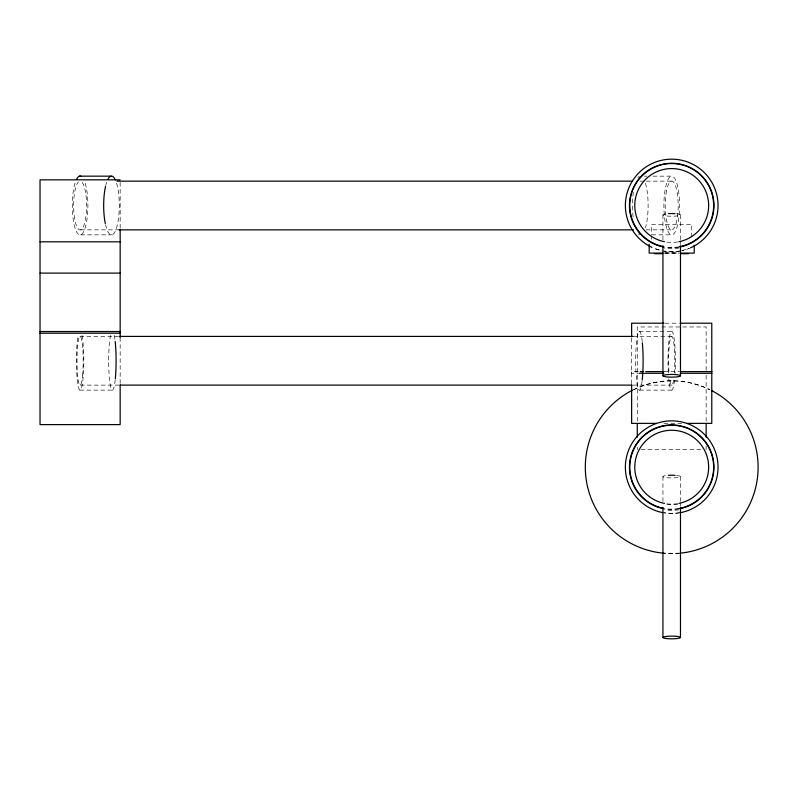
<?xml version="1.0" encoding="UTF-8"?>
<svg xmlns="http://www.w3.org/2000/svg" width="798" height="798" viewBox="0 0 798 798"><rect width="100%" height="100%" fill="white"/><g stroke="black" fill="none" stroke-linecap="round" stroke-linejoin="round"><path stroke-width="0.6" stroke-dasharray="3.99 2.99" d="M633.572 389.873C657.073 377.893 686.34 377.893 709.831 389.873M681.831 250.612L689.432 248.308A46.324 46.324 0 0 1 681.851 250.712M679.617 251.051L671.707 251.829L662.669 250.941A46.324 46.324 0 0 1 653.981 248.308L661.582 250.612M679.617 512.735L671.707 513.523L662.669 512.625M679.597 553.064L671.707 553.583L663.816 553.064M644.505 176.159L646.919 176.159M652.954 176.159L672.265 176.159A29.426 7.81 -90 0 1 678.17 222.014A29.426 7.81 -90 0 1 664.684 218.343A29.426 7.81 -90 0 1 672.265 176.159M640.106 181.156L645.083 181.156M646.33 181.156L671.238 181.156M80.558 229.854L119.171 229.854M646.021 229.854L672.175 229.854M80.658 234.851L112.039 234.851M651.826 234.851L671.148 234.851M665.233 252.457L678.17 252.457M664.135 253.086L679.278 253.086M665.233 253.714L678.17 253.714M665.003 323.2L679.527 323.2M639.148 331.409L671.447 331.409M79.88 336.407L118.483 336.407M632.884 336.407L671.487 336.407M638.29 371.599L631.517 371.599L631.517 373.284L638.29 373.284M663.866 371.599L679.547 371.599M80.309 385.115L118.922 385.115M633.313 385.115L671.916 385.115M79.83 390.112L112.129 390.112M639.667 390.112L671.966 390.112M663.886 423.369L681.672 423.369M640.954 449.663L703.517 449.663M706.14 370.342L706.14 326.961L637.273 326.961L637.273 422.391M706.14 375.299L706.14 422.391M706.14 445.942L706.14 449.663M691.736 236.996L691.736 224.288L651.677 224.288L651.677 234.692M680.475 214.891L680.475 239.649M680.475 240.886L680.475 244.597M680.475 476.586L680.475 501.334M680.475 502.57L680.475 506.281M662.939 214.891L662.939 242.123M662.939 476.586L662.939 503.807M651.677 235.839L651.677 239.31M637.273 447.179L637.273 449.663M631.637 338.043L631.637 383.798M120.159 182.323L120.159 228.338M120.159 337.574L120.159 383.579M679.617 553.223A86.393 86.393 0 0 1 663.796 553.223M633.492 389.703A86.393 86.393 0 0 1 709.921 389.703M678.948 509.772A43.202 43.202 0 0 1 664.465 509.772M677.831 504.256A37.566 37.566 0 0 1 665.582 504.256M678.789 247.161A42.254 42.254 0 0 1 664.624 247.161M678.789 508.855A42.254 42.254 0 0 1 664.624 508.855M678.739 246.851A41.945 41.945 0 0 1 664.674 246.851M677.731 241.944A36.937 36.937 0 0 1 665.682 241.944M678.739 508.545A41.945 41.945 0 0 1 664.674 508.545M677.731 503.638A36.937 36.937 0 0 1 665.682 503.638M82.134 182.333A24.419 6.474 -90 0 1 85.256 220.238A24.419 6.474 -90 0 1 74.733 219.201A24.419 6.474 -90 0 1 78.374 181.964M678.948 248.088A43.202 43.202 0 0 1 664.465 248.088M680.744 250.941A46.324 46.324 0 0 1 663.776 251.151M679.627 512.835A46.324 46.324 0 0 1 663.776 512.835M676.574 213.774A8.768 1.347 0 0 1 678.3 215.779A8.768 1.347 0 0 1 665.113 215.779A8.768 1.347 0 0 1 666.839 213.774M676.574 475.458A8.768 1.347 0 0 1 678.29 477.473A8.768 1.347 0 0 1 665.113 477.473A8.768 1.347 0 0 1 666.839 475.458M673.592 380.067A24.419 3.072 90 0 1 669.692 379.19M668.953 371.659A24.419 3.072 90 0 1 671.796 336.357A24.419 3.072 90 0 1 674.38 372.875M639.757 234.851A29.426 7.81 90 0 1 638.25 233.874M633.123 216.936A29.426 7.81 90 0 1 633.343 192.318M637.861 177.575A29.426 7.81 90 0 1 639.348 176.308M645.402 183.191A29.426 7.81 90 0 1 645.422 227.759M85.196 183.251A29.426 7.81 90 0 1 85.645 226.173A29.426 7.81 90 0 1 74.254 225.056A29.426 7.81 90 0 1 75.301 182.283M116.588 183.251A29.426 7.81 90 0 1 116.987 226.343A29.426 7.81 90 0 1 105.565 224.687M105.835 185.186A29.426 7.81 90 0 1 106.683 182.283M81.965 335.35A29.426 3.711 90 0 1 82.922 379.778A29.426 3.711 90 0 1 77.246 379.569A29.426 3.711 90 0 1 78.254 335.21M114.254 335.35A29.426 3.711 -90 0 1 115.062 340.397M115.201 379.898A29.426 3.711 -90 0 1 109.535 379.519A29.426 3.711 -90 0 1 110.553 335.22M668.325 372.856A29.426 3.711 -90 0 1 671.736 331.34A29.426 3.711 -90 0 1 675.058 373.314M674.5 380.057A29.426 3.711 -90 0 1 668.774 378.781M642.091 381.125A29.426 3.711 -90 0 1 636.754 381.324A29.426 3.711 -90 0 1 636.914 339.05A29.426 3.711 -90 0 1 642.23 341.624M666.539 190.772A24.419 6.474 90 0 0 670.899 229.734A24.419 6.474 90 0 0 677.672 196.009A24.419 6.474 90 0 0 666.539 190.772M82.543 375.539A24.419 3.072 -90 0 0 80.478 336.547A24.419 3.072 -90 0 0 77.256 370.212A24.419 3.072 -90 0 0 82.543 375.539"/><path stroke-width="1.2" d="M79.531 176.159L110.922 176.159M120.159 179.839L40.03 179.839L40.03 424.616L120.159 424.616L120.159 384.826M116.987 181.156L632.624 181.156M119.171 229.854L633.562 229.854M40.03 241.814L120.159 241.814M663.078 253.086L649.163 253.086L649.163 244.178M680.335 253.086L694.24 253.086L694.24 245.295M654.799 253.714L662.31 253.714M681.093 253.714L688.604 253.714M40.03 273.116L120.159 273.116M663.886 323.2L631.637 323.2L631.637 336.806M680.594 323.2L711.776 323.2L711.776 423.369L687.038 423.369M39.9 331.529L120.289 331.529M39.9 333.215L120.289 333.215M119.73 336.407L632.884 336.407M640.285 371.599L643.288 371.599M645.722 371.599L663.866 371.599M680.624 371.599L711.896 371.599M639.288 373.284L643.288 373.284M644.505 373.284L663.866 373.284M680.624 373.284L711.896 373.284M120.159 385.115L632.066 385.115M656.375 423.369L631.637 423.369L631.637 385.035M706.14 423.638L706.14 437.264M680.475 245.834L680.475 375.788A8.768 1.347 0 0 1 667.318 376.955A8.768 1.347 0 0 1 667.327 374.621A8.768 1.347 0 0 1 680.475 375.788M680.475 507.518L680.475 637.472M662.939 245.834L662.939 375.788M662.939 507.518L662.939 637.472M637.273 423.638L637.273 437.264M120.159 229.585L120.159 337.574M711.936 390.731A86.393 86.393 0 0 1 680.744 553.114M663.796 553.223A86.393 86.393 0 0 1 632.485 390.212M663.457 246.951A42.254 42.254 0 0 1 636.565 182.024A42.254 42.254 0 0 1 706.838 182.024A42.254 42.254 0 0 1 679.946 246.951M663.457 508.635A42.254 42.254 0 0 1 636.565 443.718A42.254 42.254 0 0 1 706.838 443.718A42.254 42.254 0 0 1 679.946 508.635M663.527 246.642A41.945 41.945 0 0 1 630.57 197.325A41.945 41.945 0 0 1 679.886 164.368A41.945 41.945 0 0 1 712.843 213.684A41.945 41.945 0 0 1 679.886 246.642M664.505 241.734A36.937 36.937 0 0 1 640.994 184.986A36.937 36.937 0 0 1 702.42 184.986A36.937 36.937 0 0 1 678.908 241.734M663.527 508.326A41.945 41.945 0 0 1 630.57 459.01A41.945 41.945 0 0 1 679.886 426.052A41.945 41.945 0 0 1 712.843 475.379A41.945 41.945 0 0 1 679.886 508.326M664.505 503.418A36.937 36.937 0 0 1 640.994 446.671A36.937 36.937 0 0 1 702.42 446.671A36.937 36.937 0 0 1 678.908 503.418M651.906 247.39A46.324 46.324 0 0 1 635.657 176.408A46.324 46.324 0 0 1 708.464 177.306A46.324 46.324 0 0 1 690.479 247.859M662.669 512.625A46.324 46.324 0 0 1 633.183 441.454A46.324 46.324 0 0 1 710.23 441.454A46.324 46.324 0 0 1 680.744 512.625M668.355 213.645A8.768 1.347 0 0 1 675.058 213.645M668.355 475.339A8.768 1.347 0 0 1 675.058 475.339M76.598 179.201A29.426 7.81 90 0 1 81.057 176.308M105.316 223.57A29.426 7.81 90 0 1 105.575 186.253M107.979 179.201A29.426 7.81 90 0 1 115.341 179.919M115.181 341.464A29.426 3.711 -90 0 1 115.321 378.781M642.34 342.741A29.426 3.711 -90 0 1 642.21 380.057M665.931 638.49A8.768 1.347 0 0 0 680.305 637.742A8.768 1.347 0 0 0 668.884 636.196A8.768 1.347 0 0 0 665.931 638.49"/></g></svg>
